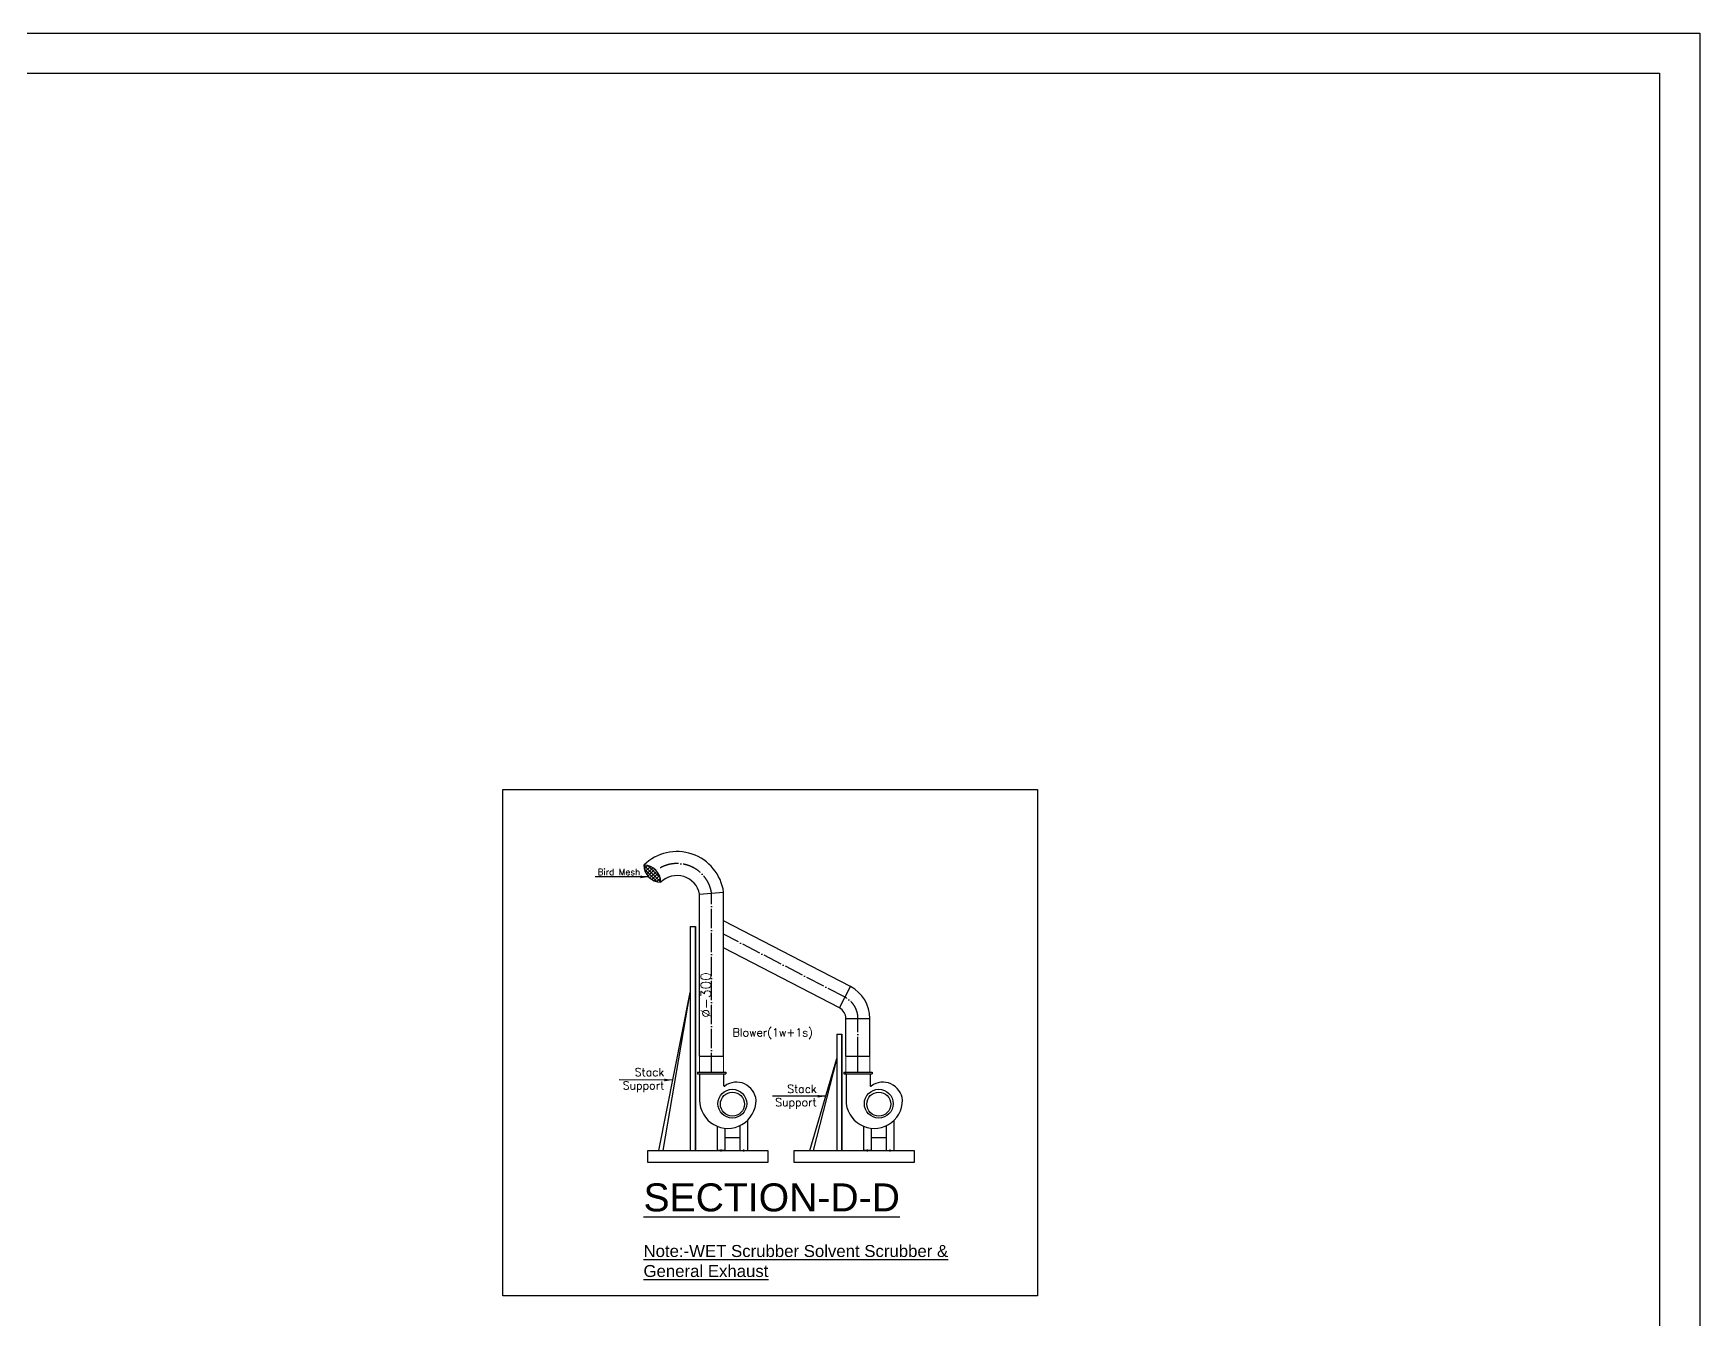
# Model space of a CAD drawing. Header units: millimetres. Extents: x 1731 to 55573, y 1167 to 54427.
# Drawn here: x 34746 to 55573, y 38347 to 54427 of the extents above; entities that cross this region are included whole.
import ezdxf

# ---------------------------------------------------------------- set-up
doc = ezdxf.new("R2010")
doc.units = ezdxf.units.MM
doc.linetypes.add('ACAD_ISO04W100', pattern=[30, 24, -3, 0, -3])
doc.linetypes.add('CENTER', pattern=[2, 1.25, -0.25, 0.25, -0.25])
for name, color, linetype in [('CIRCULAR DAMPER', 43, 'Continuous'), ('EX-TXT', 7, 'Continuous'), ('Exhaust Air Dim', 8, 'Continuous'), ('EXHAUST DUICT', 1, 'Continuous')]:
    doc.layers.add(name, color=color, linetype=linetype)
doc.layers.add('EX-PP-FRP DUCT', color=1, linetype='Continuous', lineweight=18)
doc.styles.add('Heading', font='romant.shx')
doc.styles.add('Legend', font='romant.shx')
doc.styles.get("Standard").update_dxf_attribs({"font": 'arial.ttf'})
doc.linetypes.add('ZIGZAG', pattern='A,0.0001,-0.2,[131,ltypeshp.shx,S=0.2,R=0,X=-0.2,Y=0],-0.4,[131,ltypeshp.shx,S=0.2,R=180,X=0.2,Y=0],-0.2', length=0.8001)
doc.dimstyles.new('Kewaunee', dxfattribs={"dimtxt": 100, "dimasz": 100, "dimexe": 0, "dimexo": 0, "dimgap": 35, "dimtad": 1, "dimdec": 0, "dimzin": 0, "dimdsep": 46, "dimtxsty": 'Heading', "dimcen": 5, "dimclrd": 7, "dimclre": 7, "dimclrt": 7, "dimadec": 0, "dimazin": 0, "dimtfac": 1, "dimtdec": 0, "dimtofl": 0, "dimtmove": 1, "dimatfit": 3, "dimfxl": 0.18, "dimtolj": 1, "dimtzin": 0, "dimarcsym": 0})

# ---------------------------------------------------------------- blocks, each defined once
blk = doc.blocks.new('B')
at = {"color": 3}
for p, q in [((1212347, 178762), (1212702, 178762)), ((1212347, 178762), (1212347, 178742)), ((1212347, 178742), (1212702, 178742)), ((1212375, 178742), (1212375, 178412)), ((1212675, 178742), (1212675, 178596)), ((1212702, 178762), (1212702, 178742)), ((1212636, 177783), (1212636, 177785)), ((1212636, 177782), (1212636, 177779)), ((1212637, 177786), (1212646, 177786)), ((1212637, 177779), (1212646, 177779)), ((1212639, 177783), (1212639, 177785)), ((1212639, 177782), (1212639, 177779)), ((1212645, 177783), (1212645, 177785)), ((1212645, 177782), (1212645, 177779)), ((1212648, 177783), (1212648, 177785)), ((1212648, 177782), (1212648, 177779)), ((1212920, 177783), (1212920, 177785)), ((1212920, 177782), (1212920, 177779)), ((1212921, 177786), (1212930, 177786)), ((1212921, 177779), (1212930, 177779)), ((1212923, 177783), (1212923, 177785)), ((1212923, 177782), (1212923, 177779)), ((1212929, 177783), (1212929, 177785)), ((1212929, 177782), (1212929, 177779)), ((1212932, 177783), (1212932, 177785)), ((1212932, 177782), (1212932, 177779))]:
    blk.add_line(p, q, dxfattribs=at)
for p, q in [((1212594, 178085), (1212594, 177782)), ((1212878, 178092), (1212878, 177782)), ((1212974, 178159), (1212974, 177782)), ((1212594, 177903), (1212594, 177782)), ((1212690, 178061), (1212690, 177782)), ((1212690, 177943), (1212878, 177943)), ((1212594, 177782), (1212620, 177782)), ((1212690, 177782), (1212594, 177782)), ((1212878, 177782), (1212974, 177782))]:
    blk.add_line(p, q)
at = {"color": 1, "linetype": 'CENTER', "ltscale": 5}
for p, q in [((1212642, 177773), (1212642, 177790)), ((1212926, 177774), (1212926, 177791))]:
    blk.add_line(p, q, dxfattribs=at)
at = {"color": 4}
blk.add_circle((1212784, 178367), 180, dxfattribs=at)
at = {"color": 3}
for centre, radius, start, end in [((1212685, 178596), 10, 180, 300.5808), ((1212836, 178390), 246, 5.1341, 126.6013), ((1212728, 178412), 353, 179.9943, 0.0057), ((1212637, 177783), 3.07, 60.7212, 119.2788), ((1212637, 177785), 3.07, 240.7212, 299.2788), ((1212637, 177779), 3.07, 60.7212, 119.2788), ((1212637, 177782), 3.07, 240.7212, 299.2788), ((1212642, 177774), 11.7, 75.1177, 104.8823), ((1212642, 177794), 11.7, 255.1177, 284.8823), ((1212642, 177771), 11.7, 75.1177, 104.8823), ((1212642, 177791), 11.7, 255.1177, 284.8823), ((1212646, 177783), 3.07, 60.7212, 119.2788), ((1212646, 177785), 3.07, 240.7212, 299.2788), ((1212646, 177779), 3.07, 60.7212, 119.2788), ((1212646, 177782), 3.07, 240.7212, 299.2788), ((1212921, 177783), 3.07, 60.7212, 119.2788), ((1212921, 177785), 3.07, 240.7212, 299.2788), ((1212921, 177779), 3.07, 60.7212, 119.2788), ((1212921, 177782), 3.07, 240.7212, 299.2788), ((1212926, 177774), 11.7, 75.1177, 104.8823), ((1212926, 177794), 11.7, 255.1177, 284.8823), ((1212926, 177771), 11.7, 75.1177, 104.8823), ((1212926, 177791), 11.7, 255.1177, 284.8823), ((1212930, 177783), 3.07, 60.7212, 119.2788), ((1212930, 177785), 3.07, 240.7212, 299.2788), ((1212930, 177779), 3.07, 60.7212, 119.2788), ((1212930, 177782), 3.07, 240.7212, 299.2788)]:
    blk.add_arc(centre, radius, start, end, dxfattribs=at)
at = {"layer": 'EXHAUST DUICT', "color": 1}
blk.add_circle((1212785, 178362), 150, dxfattribs=at)

msp = doc.modelspace()

# ---------------------------------------------------------------- hatches: boundary and pattern name
at = {"layer": 'EXHAUST DUICT'}
h = msp.add_hatch(dxfattribs=at)
h.set_pattern_fill('ANSI37', color=8, scale=10)
h.set_pattern_definition([(45, (-1155404.74, -141148.325), (-22.4506403, 22.4506403), []), (135, (-1155404.74, -141148.325), (-22.4506403, -22.4506403), [])])
h.paths.add_polyline_path([(42588.7, 43816.1, 0.4101616), (42378.1, 44029.7, 0.4101616)])

# ---------------------------------------------------------------- linework, layer by layer
at = {"color": 6}
for p, q in [((42957.7, 43262.1), (42957.7, 40462.1)), ((42957.7, 43262.1), (43022.7, 43262.1)), ((43017.7, 43262.1), (43017.7, 40462.1)), ((43022.7, 43262.1), (43022.7, 40462.1)), ((42566, 40462.1), (42957.7, 42435.3)), ((42617, 40462.1), (42957.7, 42435.3)), ((44787.7, 41916.1), (44787.7, 40462.1)), ((44787.7, 41916.1), (44852.7, 41916.1)), ((44847.7, 41916.1), (44847.7, 40462.1)), ((44852.7, 41916.1), (44852.7, 40462.1)), ((44451.2, 40462.1), (44787.7, 41613)), ((44496.4, 40462.1), (44787.7, 41598))]:
    msp.add_line(p, q, dxfattribs=at)
at = {"color": 7}
for points in [[(1731.4, 54427.2), (55572.9, 54427.2), (55572.9, 1166.8), (1731.4, 1166.8)], [(2231.4, 53927.2), (55072.9, 53927.2), (55072.9, 1666.8), (2231.4, 1666.8)], [(40612.7, 44973.5), (47296.4, 44973.5), (47296.4, 38643.8), (40612.7, 38643.8)]]:
    msp.add_lwpolyline(points, close=True, dxfattribs=at)
at = {"layer": 'EX-PP-FRP DUCT', "color": 2, "linetype": 'ZIGZAG', "ltscale": 10}
for p, q in [((43073.2, 41442.1), (43073.2, 41642.1)), ((43373.2, 41442.1), (43373.2, 41642.1)), ((44903.2, 41442.1), (44903.2, 41642.1)), ((45203.2, 41442.1), (45203.2, 41642.1))]:
    msp.add_line(p, q, dxfattribs=at)
at = {"layer": 'EXHAUST DUICT', "color": 1}
for p, q in [((43073.2, 43666.1), (43373.3, 43689.9)), ((43073.2, 41642.1), (43073.2, 43666.1)), ((43373.2, 41642.1), (43373.3, 43689.9)), ((44960.6, 42510.4), (43373.2, 43334.7)), ((44822.4, 42244.2), (43373.2, 42996.7)), ((44822.4, 42244.2), (44960.6, 42510.4)), ((44903.2, 41642.1), (44903.2, 42111.1)), ((44903.2, 42111.1), (45203.2, 42111.1)), ((45203.2, 41642.1), (45203.2, 42111.1)), ((45203.2, 41642.1), (45203.2, 41676.5)), ((43073.2, 41642.1), (43373.2, 41642.1)), ((44903.2, 41642.1), (45203.2, 41642.1)), ((44903.2, 41422.1), (44903.2, 41442.1))]:
    msp.add_line(p, q, dxfattribs=at)
at = {"layer": 'EXHAUST DUICT', "color": 0, "linetype": 'ACAD_ISO04W100', "ltscale": 10}
for p, q in [((43223.2, 41442.1), (43223.2, 43678)), ((44891.5, 42377.3), (43373.2, 43165.7)), ((45053.2, 41642.1), (45053.2, 42111.1)), ((45053.2, 41442.1), (45053.2, 41676.5))]:
    msp.add_line(p, q, dxfattribs=at)
at = {"layer": 'EXHAUST DUICT', "color": 1}
for points in [[(42426.5, 40462.1), (43926.5, 40462.1), (43926.5, 40312.6), (42426.5, 40312.6)], [(44256.5, 40462.1), (45756.5, 40462.1), (45756.5, 40312.6), (44256.5, 40312.6)]]:
    msp.add_lwpolyline(points, close=True, dxfattribs=at)
for centre, radius, start, end in [((42790.8, 43611.3), 587.7, 7.68537, 134.60311), ((42790.8, 43611.2), 287.7, 10.99255, 134.60311), ((44753.2, 42111.1), 450, 0, 62.55775), ((44753.2, 42111.1), 150, 0, 62.55775)]:
    msp.add_arc(centre, radius, start, end, dxfattribs=at)
at = {"layer": 'EXHAUST DUICT', "color": 7}
for centre, start, end in [((42591.7, 44029.7), 180, 269.20623), ((42375.1, 43816.1), 0, 89.20623)]:
    msp.add_arc(centre, 213.6, start, end, dxfattribs=at)
at = {"layer": 'EXHAUST DUICT', "color": 0, "linetype": 'ACAD_ISO04W100', "ltscale": 10}
for centre, radius, start, end in [((42790.8, 43611.2), 437.7, 8.90761, 126.52925), ((44753.2, 42111.1), 300, 0, 62.55775)]:
    msp.add_arc(centre, radius, start, end, dxfattribs=at)

# ---------------------------------------------------------------- block references
at = {"layer": 'EXHAUST DUICT', "color": 1}
for p in [(-1169301.5, -137320.3), (-1167471.5, -137320.3)]:
    msp.add_blockref('B', p, dxfattribs=at)

# ---------------------------------------------------------------- texts
at = {"layer": 'CIRCULAR DAMPER', "attachment_point": 1}
for s, insert, char_height in [('{\\LSECTION-D-D}', (42372.5, 40050.8), 350), ('{\\LNote:-WET Scrubber Solvent Scrubber & General Exhaust}', (42372.5, 39280.5), 150)]:
    msp.add_mtext_dynamic_manual_height_columns(s, width=4341.304, gutter_width=1, heights=[0], dxfattribs=dict(at, insert=insert, char_height=char_height))
at = {"layer": 'EX-TXT', "color": 7, "insert": (43088.9, 42121.7), "char_height": 125, "attachment_point": 1, "rotation": 90, "style": 'Legend'}
msp.add_mtext_dynamic_manual_height_columns('%%C-300', width=798.121, gutter_width=1, heights=[0], dxfattribs=at)
at = {"layer": 'EX-TXT', "color": 7, "insert": (43486.2, 41988), "char_height": 100, "attachment_point": 1, "style": 'Legend'}
msp.add_mtext_dynamic_manual_height_columns('Blower(1w+1s)', width=798.121, gutter_width=1, heights=[0], dxfattribs=at)
at = {"layer": 'Exhaust Air Dim', "color": 7, "width": 1291.933, "attachment_point": 3, "style": 'Legend'}
for s, insert, char_height in [('Bird Mesh', (42330.5, 43983.5), 80), ('Stack\\PSupport', (42631.3, 41492.1), 100), ('Stack\\PSupport', (44537, 41282.2), 100)]:
    msp.add_mtext(s, dxfattribs=dict(at, insert=insert, char_height=char_height))

# ---------------------------------------------------------------- leaders
at = {"layer": 'Exhaust Air Dim', "color": 7}
for points in [[(42432.9, 43882.2), (41768.2, 43882.8)], [(42733.7, 41343), (42068.9, 41343.6)], [(44650.2, 41140.3), (43985.4, 41140.9)]]:
    msp.add_leader(points, dimstyle='Kewaunee', override={"dimscale": 1, "dimclrd": 7}, dxfattribs=at)

doc.saveas('drawing.dxf')
